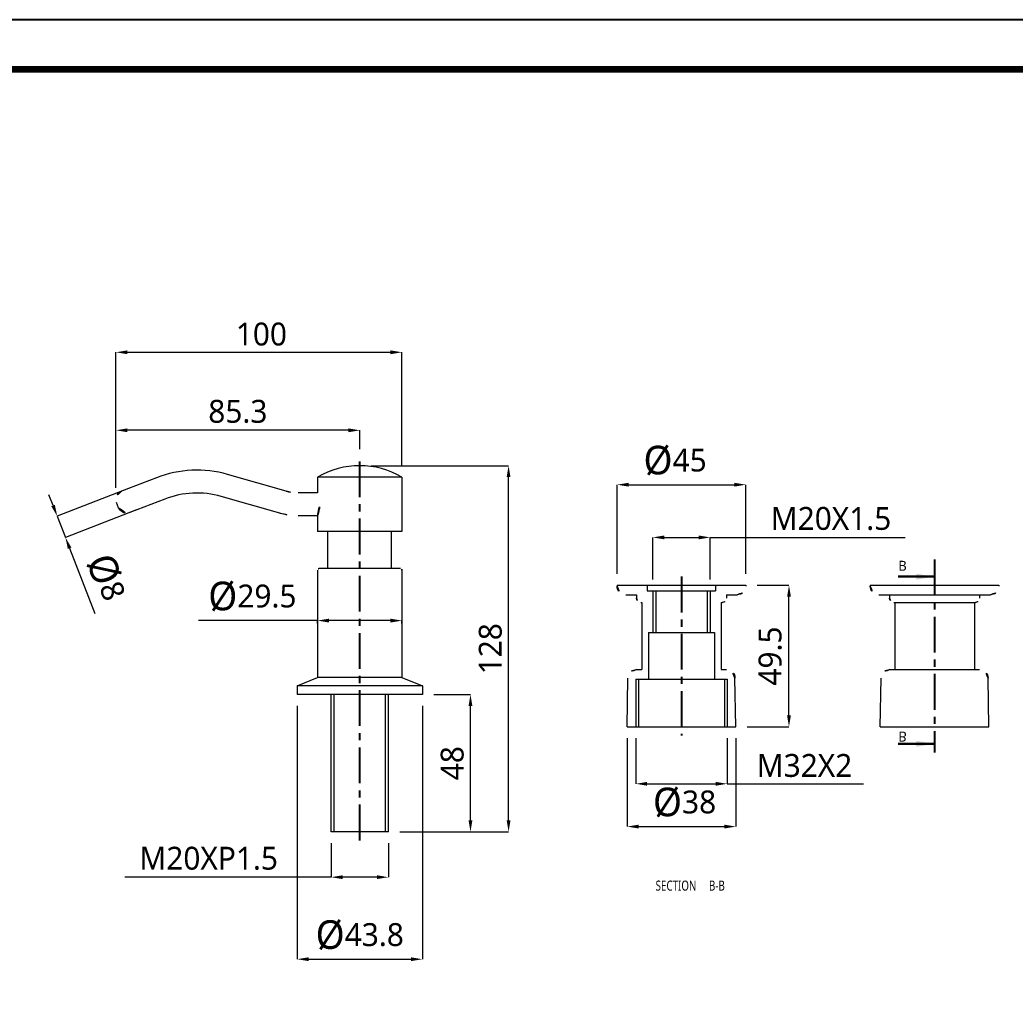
# Model space of a CAD drawing. Extents: x 16296660632 to 16296678045, y -37409619871 to -37409617205.
# Drawn here: x 16296677480.3 to 16296677828.3, y -37409617546.8 to -37409617205.2 of the extents above; entities that cross this region are included whole.
import ezdxf

# ---------------------------------------------------------------- set-up
doc = ezdxf.new("R2010")
doc.units = 0
doc.header["$LTSCALE"] = 10
doc.header["$MEASUREMENT"] = 0
doc.header["$PDMODE"] = 3
doc.header["$PDSIZE"] = -10
doc.linetypes.add('CENTER', pattern=[2, 1.25, -0.25, 0.25, -0.25])
doc.layers.get('0').update_dxf_attribs({"linetype": 'CONTINUOUS'})
doc.layers.get('DEFPOINTS').update_dxf_attribs({"linetype": 'CONTINUOUS'})
doc.layers.add('center line', color=1, linetype='CENTER')
doc.layers.add('Sheet Thic line', color=60, linetype='CONTINUOUS')
doc.styles.add('Daelim Dimension', font='')
doc.styles.add('SLDTEXTSTYLE0', font='', dxfattribs={"width": 0.75})
doc.styles.get('Daelim Dimension').set_extended_font_data('NanumGothic')
doc.styles.get('SLDTEXTSTYLE0').set_extended_font_data('NanumGothic')
doc.dimstyles.new('DEFAULT', dxfattribs={"dimscale": 2, "dimtxt": 2, "dimasz": 2, "dimexe": 0, "dimexo": 2, "dimgap": 1, "dimtad": 1, "dimdec": 1, "dimzin": 9, "dimdsep": 46, "dimtxsty": 'Daelim Dimension', "dimcen": 0.5, "dimclrd": 252, "dimclre": 252, "dimclrt": 3, "dimadec": 1, "dimazin": 0, "dimtfac": 1, "dimtdec": 1, "dimtix": 1, "dimtmove": 0, "dimatfit": 3, "dimfxl": 1, "dimtolj": 1, "dimtzin": 1, "dimlwd": 9, "dimlwe": 9, "dimarcsym": 0})

# ---------------------------------------------------------------- blocks, each defined once
blk = doc.blocks.new('*D3')
at = {"color": 5, "linetype": 'Continuous', "lineweight": 9, "transparency": 16777216}
for p, q in [((16296677695.64283, -37409617456.33942), (16296677695.64283, -37409617472.24968)), ((16296677727.64283, -37409617456.33942), (16296677727.64283, -37409617472.24968)), ((16296677699.64283, -37409617472.24968), (16296677723.64283, -37409617472.24968)), ((16296677727.64283, -37409617472.24968), (16296677775.31613, -37409617472.24968))]:
    blk.add_line(p, q, dxfattribs=at)
at = {"color": 5, "linetype": 'Continuous', "transparency": 16777216}
for points in [[(16296677699.64283, -37409617471.58302), (16296677699.64283, -37409617472.91634), (16296677695.64283, -37409617472.24968)], [(16296677723.64283, -37409617471.58302), (16296677723.64283, -37409617472.91634), (16296677727.64283, -37409617472.24968)]]:
    blk.add_solid(points, dxfattribs=at)
at = {"layer": 'DEFPOINTS', "color": 0, "linetype": 'Continuous', "transparency": 16777216}
for p in [(16296677695.64283, -37409617452.33942), (16296677727.64283, -37409617452.33942), (16296677727.64283, -37409617472.24968)]:
    blk.add_point(p, dxfattribs=at)
at = {"color": 7, "linetype": 'Continuous', "lineweight": 15, "transparency": 16777216, "insert": (16296677754.65518, -37409617465.88917), "char_height": 8, "attachment_point": 5, "style": 'Daelim Dimension'}
blk.add_mtext('\\A1;M32X2', dxfattribs=at)
blk = doc.blocks.new('*D4')
at = {"color": 5, "linetype": 'Continuous', "lineweight": 9, "transparency": 16777216}
for p, q in [((16296677701.64283, -37409617400.839417), (16296677701.64283, -37409617386.117981)), ((16296677705.64283, -37409617386.117981), (16296677717.64283, -37409617386.117981)), ((16296677721.64283, -37409617400.839417), (16296677721.64283, -37409617386.117981)), ((16296677721.64283, -37409617386.117981), (16296677789.906389, -37409617386.117981))]:
    blk.add_line(p, q, dxfattribs=at)
at = {"color": 5, "linetype": 'Continuous', "transparency": 16777216}
for points in [[(16296677705.64283, -37409617385.451317), (16296677705.64283, -37409617386.784653), (16296677701.64283, -37409617386.117981)], [(16296677717.64283, -37409617385.451317), (16296677717.64283, -37409617386.784653), (16296677721.64283, -37409617386.117981)]]:
    blk.add_solid(points, dxfattribs=at)
at = {"layer": 'DEFPOINTS', "color": 0, "linetype": 'Continuous', "transparency": 16777216}
for p in [(16296677721.64283, -37409617386.117981), (16296677701.64283, -37409617404.839417), (16296677721.64283, -37409617404.839417)]:
    blk.add_point(p, dxfattribs=at)
at = {"color": 7, "linetype": 'Continuous', "lineweight": 15, "transparency": 16777216, "insert": (16296677763.92355, -37409617379.557182), "char_height": 8, "attachment_point": 5, "style": 'Daelim Dimension'}
blk.add_mtext('\\A1;M20X1.5', dxfattribs=at)
blk = doc.blocks.new('SW_NOTE_2')
at = {"color": 0, "linetype": 'Continuous', "lineweight": 0, "char_height": 3.5, "attachment_point": 2, "style": 'SLDTEXTSTYLE0'}
for s, insert in [('SECTION', (9.57, 4.51)), ('B-B', (23.87, 4.51))]:
    blk.add_mtext(s, dxfattribs=dict(at, insert=insert))
blk = doc.blocks.new('*D5')
at = {"layer": 'DEFPOINTS', "color": 0, "transparency": 16777216}
for p in [(16296677734.14283, -37409617367.686783), (16296677689.14283, -37409617402.839417), (16296677734.14283, -37409617402.839417)]:
    blk.add_point(p, dxfattribs=at)
at = {"layer": 'Sheet Thic line', "color": 5, "lineweight": 9, "transparency": 16777216}
for p, q in [((16296677689.14283, -37409617398.839417), (16296677689.14283, -37409617367.686783)), ((16296677693.14283, -37409617367.686783), (16296677730.14283, -37409617367.686783)), ((16296677734.14283, -37409617398.839417), (16296677734.14283, -37409617367.686783))]:
    blk.add_line(p, q, dxfattribs=at)
at = {"layer": 'Sheet Thic line', "color": 5, "transparency": 16777216}
for points in [[(16296677693.14283, -37409617367.020119), (16296677693.14283, -37409617368.353447), (16296677689.14283, -37409617367.686783)], [(16296677730.14283, -37409617367.020119), (16296677730.14283, -37409617368.353447), (16296677734.14283, -37409617367.686783)]]:
    blk.add_solid(points, dxfattribs=at)
at = {"layer": 'Sheet Thic line', "color": 7, "transparency": 16777216, "insert": (16296677709.41633, -37409617359.299088), "char_height": 8, "attachment_point": 5, "style": 'Daelim Dimension'}
blk.add_mtext('\\A1;{\\H1.25x;\\C0;Ø}45', dxfattribs=at)
blk = doc.blocks.new('*D6')
at = {"layer": 'DEFPOINTS', "color": 0, "transparency": 16777216}
for p in [(16296677692.64283, -37409617452.33942), (16296677730.64283, -37409617452.33942), (16296677730.64283, -37409617487.19894)]:
    blk.add_point(p, dxfattribs=at)
at = {"layer": 'Sheet Thic line', "color": 5, "lineweight": 9, "transparency": 16777216}
for p, q in [((16296677692.64283, -37409617456.33942), (16296677692.64283, -37409617487.19894)), ((16296677730.64283, -37409617456.33942), (16296677730.64283, -37409617487.19894)), ((16296677696.64283, -37409617487.19894), (16296677726.64283, -37409617487.19894))]:
    blk.add_line(p, q, dxfattribs=at)
at = {"layer": 'Sheet Thic line', "color": 5, "transparency": 16777216}
for points in [[(16296677696.64283, -37409617486.53227), (16296677696.64283, -37409617487.8656), (16296677692.64283, -37409617487.19894)], [(16296677726.64283, -37409617486.53227), (16296677726.64283, -37409617487.8656), (16296677730.64283, -37409617487.19894)]]:
    blk.add_solid(points, dxfattribs=at)
at = {"layer": 'Sheet Thic line', "color": 7, "transparency": 16777216, "insert": (16296677712.72595, -37409617478.81124), "char_height": 8, "attachment_point": 5, "style": 'Daelim Dimension'}
blk.add_mtext('\\A1;{\\H1.25x;\\C0;Ø}38', dxfattribs=at)
blk = doc.blocks.new('*D7')
at = {"layer": 'DEFPOINTS', "color": 0, "transparency": 16777216}
for p in [(16296677734.14283, -37409617402.83942), (16296677749.24342, -37409617402.83942), (16296677730.64283, -37409617452.33942)]:
    blk.add_point(p, dxfattribs=at)
at = {"layer": 'Sheet Thic line', "color": 5, "lineweight": 9, "transparency": 16777216}
for p, q in [((16296677738.14283, -37409617402.83942), (16296677749.24342, -37409617402.83942)), ((16296677749.24342, -37409617448.33942), (16296677749.24342, -37409617406.83942)), ((16296677734.64283, -37409617452.33942), (16296677749.24342, -37409617452.33942))]:
    blk.add_line(p, q, dxfattribs=at)
at = {"layer": 'Sheet Thic line', "color": 5, "transparency": 16777216}
for points in [[(16296677748.57676, -37409617406.83942), (16296677749.91009, -37409617406.83942), (16296677749.24342, -37409617402.83942)], [(16296677748.57676, -37409617448.33942), (16296677749.91009, -37409617448.33942), (16296677749.24342, -37409617452.33942)]]:
    blk.add_solid(points, dxfattribs=at)
at = {"layer": 'Sheet Thic line', "color": 7, "transparency": 16777216, "insert": (16296677742.68263, -37409617427.58942), "char_height": 8, "attachment_point": 5, "rotation": 90, "style": 'Daelim Dimension'}
blk.add_mtext('\\A1;49.5', dxfattribs=at)
blk = doc.blocks.new('*D8')
at = {"layer": 'DEFPOINTS', "color": 0, "transparency": 16777216}
for p in [(16296677589.14, -37409617489.04), (16296677609.14, -37409617489.04), (16296677609.14, -37409617504.9)]:
    blk.add_point(p, dxfattribs=at)
at = {"layer": 'Sheet Thic line', "color": 5, "lineweight": 9, "transparency": 16777216}
for p, q in [((16296677589.14, -37409617493.04), (16296677589.14, -37409617504.9)), ((16296677609.14, -37409617493.04), (16296677609.14, -37409617504.9)), ((16296677589.14, -37409617504.9), (16296677517.02, -37409617504.9)), ((16296677605.14, -37409617504.9), (16296677593.14, -37409617504.9))]:
    blk.add_line(p, q, dxfattribs=at)
at = {"layer": 'Sheet Thic line', "color": 5, "transparency": 16777216}
for points in [[(16296677593.14, -37409617504.23), (16296677593.14, -37409617505.56), (16296677589.14, -37409617504.9)], [(16296677605.14, -37409617504.23), (16296677605.14, -37409617505.56), (16296677609.14, -37409617504.9)]]:
    blk.add_solid(points, dxfattribs=at)
at = {"layer": 'Sheet Thic line', "color": 7, "transparency": 16777216, "insert": (16296677546.3, -37409617498.34), "char_height": 8, "attachment_point": 5, "style": 'Daelim Dimension'}
blk.add_mtext('\\A1;M20XP1.5', dxfattribs=at)
blk = doc.blocks.new('*D9')
at = {"layer": 'DEFPOINTS', "color": 0, "transparency": 16777216}
for p in [(16296677577.2416, -37409617441.039421), (16296677621.041599, -37409617441.039421), (16296677621.041599, -37409617533.566933)]:
    blk.add_point(p, dxfattribs=at)
at = {"layer": 'Sheet Thic line', "color": 5, "lineweight": 9, "transparency": 16777216}
for p, q in [((16296677577.2416, -37409617445.039421), (16296677577.2416, -37409617533.566933)), ((16296677621.041599, -37409617445.039421), (16296677621.041599, -37409617533.566933)), ((16296677581.2416, -37409617533.566933), (16296677617.041599, -37409617533.566933))]:
    blk.add_line(p, q, dxfattribs=at)
at = {"layer": 'Sheet Thic line', "color": 5, "transparency": 16777216}
for points in [[(16296677581.2416, -37409617532.900269), (16296677581.2416, -37409617534.233597), (16296677577.2416, -37409617533.566933)], [(16296677617.041599, -37409617532.900269), (16296677617.041599, -37409617534.233597), (16296677621.041599, -37409617533.566933)]]:
    blk.add_solid(points, dxfattribs=at)
at = {"layer": 'Sheet Thic line', "color": 7, "transparency": 16777216, "insert": (16296677599.1416, -37409617525.179237), "char_height": 8, "attachment_point": 5, "style": 'Daelim Dimension'}
blk.add_mtext('\\A1;{\\H1.25x;\\C0;Ø}43.8', dxfattribs=at)
blk = doc.blocks.new('*D10')
at = {"layer": 'DEFPOINTS', "color": 0, "transparency": 16777216}
for p in [(16296677621.0416, -37409617441.03942), (16296677637.86237, -37409617441.03942), (16296677617.7398, -37409617489.03942)]:
    blk.add_point(p, dxfattribs=at)
at = {"layer": 'Sheet Thic line', "color": 5, "lineweight": 9, "transparency": 16777216}
for p, q in [((16296677625.0416, -37409617441.03942), (16296677637.86237, -37409617441.03942)), ((16296677637.86237, -37409617485.03942), (16296677637.86237, -37409617445.03942)), ((16296677621.7398, -37409617489.03942), (16296677637.86237, -37409617489.03942))]:
    blk.add_line(p, q, dxfattribs=at)
at = {"layer": 'Sheet Thic line', "color": 5, "transparency": 16777216}
for points in [[(16296677637.19571, -37409617445.03942), (16296677638.52904, -37409617445.03942), (16296677637.86237, -37409617441.03942)], [(16296677637.19571, -37409617485.03942), (16296677638.52904, -37409617485.03942), (16296677637.86237, -37409617489.03942)]]:
    blk.add_solid(points, dxfattribs=at)
at = {"layer": 'Sheet Thic line', "color": 7, "transparency": 16777216, "insert": (16296677631.50759, -37409617465.03942), "char_height": 8, "attachment_point": 5, "rotation": 90, "style": 'Daelim Dimension'}
blk.add_mtext('\\A1;48', dxfattribs=at)
blk = doc.blocks.new('*D13')
at = {"layer": 'DEFPOINTS', "color": 0, "transparency": 16777216}
for p in [(16296677613.8916, -37409617321.404007), (16296677613.8916, -37409617365.039421), (16296677513.8916, -37409617372.793167)]:
    blk.add_point(p, dxfattribs=at)
at = {"layer": 'Sheet Thic line', "color": 5, "lineweight": 9, "transparency": 16777216}
for p, q in [((16296677513.8916, -37409617368.793167), (16296677513.8916, -37409617321.404007)), ((16296677517.8916, -37409617321.404007), (16296677609.8916, -37409617321.404007)), ((16296677613.8916, -37409617361.039421), (16296677613.8916, -37409617321.404007))]:
    blk.add_line(p, q, dxfattribs=at)
at = {"layer": 'Sheet Thic line', "color": 5, "transparency": 16777216}
for points in [[(16296677517.8916, -37409617320.73735), (16296677517.8916, -37409617322.070679), (16296677513.8916, -37409617321.404007)], [(16296677609.8916, -37409617320.73735), (16296677609.8916, -37409617322.070679), (16296677613.8916, -37409617321.404007)]]:
    blk.add_solid(points, dxfattribs=at)
at = {"layer": 'Sheet Thic line', "color": 7, "transparency": 16777216, "insert": (16296677564.74662, -37409617315.077843), "char_height": 8, "attachment_point": 5, "style": 'Daelim Dimension'}
blk.add_mtext('\\A1;100', dxfattribs=at)
blk = doc.blocks.new('*D14')
at = {"layer": 'DEFPOINTS', "color": 0, "transparency": 16777216}
for p in [(16296677599.1416, -37409617361.03942), (16296677651.18394, -37409617361.03942), (16296677609.1416, -37409617489.03942)]:
    blk.add_point(p, dxfattribs=at)
at = {"layer": 'Sheet Thic line', "color": 5, "lineweight": 9, "transparency": 16777216}
for p, q in [((16296677603.1416, -37409617361.03942), (16296677651.18394, -37409617361.03942)), ((16296677651.18394, -37409617485.03942), (16296677651.18394, -37409617365.03942)), ((16296677613.1416, -37409617489.03942), (16296677651.18394, -37409617489.03942))]:
    blk.add_line(p, q, dxfattribs=at)
at = {"layer": 'Sheet Thic line', "color": 5, "transparency": 16777216}
for points in [[(16296677650.51727, -37409617365.03942), (16296677651.8506, -37409617365.03942), (16296677651.18394, -37409617361.03942)], [(16296677650.51727, -37409617485.03942), (16296677651.8506, -37409617485.03942), (16296677651.18394, -37409617489.03942)]]:
    blk.add_solid(points, dxfattribs=at)
at = {"layer": 'Sheet Thic line', "color": 7, "transparency": 16777216, "insert": (16296677644.82915, -37409617425.03942), "char_height": 8, "attachment_point": 5, "rotation": 90, "style": 'Daelim Dimension'}
blk.add_mtext('\\A1;128', dxfattribs=at)
blk = doc.blocks.new('*D15')
at = {"layer": 'DEFPOINTS', "color": 0, "transparency": 16777216}
for p in [(16296677613.8916, -37409617415.19812), (16296677584.3916, -37409617420.207893), (16296677613.8916, -37409617420.207893)]:
    blk.add_point(p, dxfattribs=at)
at = {"layer": 'Sheet Thic line', "color": 5, "lineweight": 9, "transparency": 16777216}
for p, q in [((16296677584.3916, -37409617415.19812), (16296677542.795031, -37409617415.19812)), ((16296677584.3916, -37409617416.207893), (16296677584.3916, -37409617415.19812)), ((16296677609.8916, -37409617415.19812), (16296677588.3916, -37409617415.19812)), ((16296677613.8916, -37409617416.207893), (16296677613.8916, -37409617415.19812))]:
    blk.add_line(p, q, dxfattribs=at)
at = {"layer": 'Sheet Thic line', "color": 5, "transparency": 16777216}
for points in [[(16296677588.3916, -37409617414.531464), (16296677588.3916, -37409617415.864777), (16296677584.3916, -37409617415.19812)], [(16296677609.8916, -37409617414.531464), (16296677609.8916, -37409617415.864777), (16296677613.8916, -37409617415.19812)]]:
    blk.add_solid(points, dxfattribs=at)
at = {"layer": 'Sheet Thic line', "color": 7, "transparency": 16777216, "insert": (16296677561.593309, -37409617406.810417), "char_height": 8, "attachment_point": 5, "style": 'Daelim Dimension'}
blk.add_mtext('\\A1;{\\H1.25x;\\C0;Ø}29.5', dxfattribs=at)
blk = doc.blocks.new('*D16')
at = {"layer": 'DEFPOINTS', "color": 0, "transparency": 16777216}
for p in [(16296677521.95178, -37409617367.614403), (16296677524.842979, -37409617375.073677), (16296677496.24011, -37409617386.160057)]:
    blk.add_point(p, dxfattribs=at)
at = {"layer": 'Sheet Thic line', "color": 5, "lineweight": 9, "transparency": 16777216}
for p, q in [((16296677518.222139, -37409617369.05999), (16296677493.348909, -37409617378.700783)), ((16296677491.903311, -37409617374.97113), (16296677490.45772, -37409617371.241493)), ((16296677521.11334, -37409617376.519279), (16296677496.24011, -37409617386.160057)), ((16296677493.348909, -37409617378.700783), (16296677496.24011, -37409617386.160057)), ((16296677497.685711, -37409617389.889709), (16296677506.54336, -37409617412.742447))]:
    blk.add_line(p, q, dxfattribs=at)
at = {"layer": 'Sheet Thic line', "color": 5, "transparency": 16777216}
for points in [[(16296677492.52492, -37409617374.730186), (16296677491.28171, -37409617375.212059), (16296677493.348909, -37409617378.700783)], [(16296677498.30732, -37409617389.648773), (16296677497.0641, -37409617390.130638), (16296677496.24011, -37409617386.160057)]]:
    blk.add_solid(points, dxfattribs=at)
at = {"layer": 'Sheet Thic line', "color": 7, "transparency": 16777216, "insert": (16296677510.65811, -37409617400.14959), "char_height": 8, "attachment_point": 5, "rotation": 291.18617447, "style": 'Daelim Dimension'}
blk.add_mtext('\\A1;{\\H1.25x;\\C0;Ø}8', dxfattribs=at)
blk = doc.blocks.new('*D17')
at = {"layer": 'DEFPOINTS', "color": 0, "transparency": 16777216}
for p in [(16296677513.8916, -37409617348.672981), (16296677599.1416, -37409617359.299057), (16296677513.8916, -37409617372.793167)]:
    blk.add_point(p, dxfattribs=at)
at = {"layer": 'Sheet Thic line', "color": 5, "lineweight": 9, "transparency": 16777216}
for p, q in [((16296677513.8916, -37409617368.793167), (16296677513.8916, -37409617348.672981)), ((16296677595.1416, -37409617348.672981), (16296677517.8916, -37409617348.672981)), ((16296677599.1416, -37409617355.299057), (16296677599.1416, -37409617348.672981))]:
    blk.add_line(p, q, dxfattribs=at)
at = {"layer": 'Sheet Thic line', "color": 5, "transparency": 16777216}
for points in [[(16296677517.8916, -37409617348.006317), (16296677517.8916, -37409617349.339653), (16296677513.8916, -37409617348.672981)], [(16296677595.1416, -37409617348.006317), (16296677595.1416, -37409617349.339653), (16296677599.1416, -37409617348.672981)]]:
    blk.add_solid(points, dxfattribs=at)
at = {"layer": 'Sheet Thic line', "color": 7, "transparency": 16777216, "insert": (16296677556.5166, -37409617342.112183), "char_height": 8, "attachment_point": 5, "style": 'Daelim Dimension'}
blk.add_mtext('\\A1;85.3', dxfattribs=at)

msp = doc.modelspace()

# ---------------------------------------------------------------- hatches: boundary and pattern name
at = {"layer": 'Sheet Thic line'}
h = msp.add_hatch(dxfattribs=at)
h.set_pattern_fill('ANSI31', color=256)
h.set_pattern_definition([(45, (16296675580.9474, -37409617685.763), (-2.245064, 2.245064), [])])
h.paths.add_polyline_path([(16296677701.64283, -37409617404.839417), (16296677699.692829, -37409617404.839417), (16296677699.692829, -37409617402.839417), (16296677689.14283, -37409617402.839417), (16296677689.14283, -37409617403.13942, 0.4142135624), (16296677692.14283, -37409617406.13942), (16296677695.89283, -37409617406.13942), (16296677695.89283, -37409617407.339417, 0.4142135624), (16296677697.39283, -37409617408.839417), (16296677697.74283, -37409617408.839417), (16296677697.74283, -37409617432.339417), (16296677695.940029, -37409617432.339417, 0.4091108014), (16296677692.940479, -37409617435.287064), (16296677692.64283, -37409617452.339417), (16296677695.64283, -37409617452.339417), (16296677695.64283, -37409617435.63942), (16296677700.14283, -37409617435.63942), (16296677700.14283, -37409617419.339417), (16296677701.64283, -37409617419.339417)])
h.paths.add_polyline_path([(16296677725.54283, -37409617408.839417), (16296677725.89283, -37409617408.839417, 0.4142135624), (16296677727.39283, -37409617407.339417), (16296677727.39283, -37409617406.13942), (16296677731.14283, -37409617406.13942, 0.4142135624), (16296677734.14283, -37409617403.13942), (16296677734.14283, -37409617402.839417), (16296677723.592831, -37409617402.839417), (16296677723.592831, -37409617404.839417), (16296677721.64283, -37409617404.839417), (16296677721.64283, -37409617419.339417), (16296677723.14283, -37409617419.339417), (16296677723.14283, -37409617435.63942), (16296677727.64283, -37409617435.63942), (16296677727.64283, -37409617452.339417), (16296677730.64283, -37409617452.339417), (16296677730.345181, -37409617435.287064, 0.4091108014), (16296677727.34564, -37409617432.339417), (16296677725.54283, -37409617432.339417)])
h.paths.add_polyline_path([(16296677721.64283, -37409617404.839417), (16296677720.64283, -37409617404.839417), (16296677720.64283, -37409617419.339417), (16296677721.64283, -37409617419.339417)])
h.paths.add_polyline_path([(16296677702.64283, -37409617404.839417), (16296677701.64283, -37409617404.839417), (16296677701.64283, -37409617419.339417), (16296677702.64283, -37409617419.339417)])
h.paths.add_polyline_path([(16296677696.64283, -37409617435.63942), (16296677695.64283, -37409617435.63942), (16296677695.64283, -37409617452.339417), (16296677696.64283, -37409617452.339417)], flags=17)
h.paths.add_polyline_path([(16296677727.64283, -37409617435.63942), (16296677726.64283, -37409617435.63942), (16296677726.64283, -37409617452.339417), (16296677727.64283, -37409617452.339417)], flags=17)

# ---------------------------------------------------------------- linework, layer by layer
at = {"color": 7, "linetype": 'Continuous', "lineweight": 15}
for p, q in [((16296677528.09617, -37409617365.232841), (16296677515.8074, -37409617369.995934)), ((16296677573.43182, -37409617369.96228), (16296677552.904881, -37409617364.097443)), ((16296677584.3916, -37409617365.039421), (16296677584.3916, -37409617370.539421)), ((16296677613.8916, -37409617365.039421), (16296677584.3916, -37409617365.039421)), ((16296677613.8916, -37409617365.039421), (16296677613.8916, -37409617384.039421)), ((16296677530.98737, -37409617372.692131), (16296677518.698601, -37409617377.455223)), ((16296677571.234051, -37409617377.654472), (16296677550.707109, -37409617371.789627)), ((16296677584.3916, -37409617370.539421), (16296677577.552641, -37409617370.539421)), ((16296677514.81716, -37409617375.742188), (16296677514.09436, -37409617373.877373)), ((16296677584.3916, -37409617378.539421), (16296677577.552641, -37409617378.539421)), ((16296677584.3916, -37409617378.539421), (16296677584.3916, -37409617384.039421)), ((16296677613.8916, -37409617384.039421), (16296677584.3916, -37409617384.039421)), ((16296677587.9916, -37409617397.039421), (16296677587.9916, -37409617384.039421)), ((16296677610.291599, -37409617397.039421), (16296677610.291599, -37409617384.039421)), ((16296677584.3916, -37409617397.539421), (16296677584.3916, -37409617435.039421)), ((16296677613.3916, -37409617397.039421), (16296677584.8916, -37409617397.039421)), ((16296677613.8916, -37409617397.539421), (16296677613.8916, -37409617435.039421)), ((16296677689.14283, -37409617402.839417), (16296677734.14283, -37409617402.839417)), ((16296677689.14283, -37409617402.839417), (16296677689.14283, -37409617403.13942)), ((16296677699.692829, -37409617402.839417), (16296677699.692829, -37409617404.839417)), ((16296677723.592831, -37409617402.839417), (16296677723.592831, -37409617404.839417)), ((16296677734.14283, -37409617402.839417), (16296677734.14283, -37409617403.13942)), ((16296677777.66367, -37409617402.839417), (16296677822.66367, -37409617402.839417)), ((16296677777.66367, -37409617402.839417), (16296677777.66367, -37409617403.13942)), ((16296677822.66367, -37409617402.839417), (16296677822.66367, -37409617403.13942)), ((16296677692.14283, -37409617406.13942), (16296677695.89283, -37409617406.13942)), ((16296677695.89283, -37409617406.13942), (16296677695.89283, -37409617407.339417)), ((16296677699.692829, -37409617404.839417), (16296677723.592831, -37409617404.839417)), ((16296677702.64283, -37409617404.839417), (16296677702.64283, -37409617419.339417)), ((16296677720.64283, -37409617404.839417), (16296677720.64283, -37409617419.339417)), ((16296677727.39283, -37409617406.13942), (16296677731.14283, -37409617406.13942)), ((16296677727.39283, -37409617406.13942), (16296677727.39283, -37409617407.339417)), ((16296677780.66367, -37409617406.13942), (16296677819.66367, -37409617406.13942)), ((16296677784.41367, -37409617406.13942), (16296677784.41367, -37409617407.339417)), ((16296677815.91367, -37409617406.13942), (16296677815.91367, -37409617407.339417)), ((16296677697.39283, -37409617408.839417), (16296677697.74283, -37409617408.839417)), ((16296677697.74283, -37409617408.839417), (16296677697.74283, -37409617432.339417)), ((16296677725.54283, -37409617408.839417), (16296677725.89283, -37409617408.839417)), ((16296677725.54283, -37409617408.839417), (16296677725.54283, -37409617432.339417)), ((16296677785.91367, -37409617408.839417), (16296677814.41367, -37409617408.839417)), ((16296677786.26367, -37409617408.839417), (16296677786.26367, -37409617432.339417)), ((16296677814.063669, -37409617408.839417), (16296677814.063669, -37409617432.339417)), ((16296677700.14283, -37409617419.339417), (16296677723.14283, -37409617419.339417)), ((16296677700.14283, -37409617419.339417), (16296677700.14283, -37409617435.63942)), ((16296677723.14283, -37409617419.339417), (16296677723.14283, -37409617435.63942)), ((16296677695.940029, -37409617432.339417), (16296677697.74283, -37409617432.339417)), ((16296677725.54283, -37409617432.339417), (16296677727.34564, -37409617432.339417)), ((16296677784.460859, -37409617432.339417), (16296677815.86648, -37409617432.339417)), ((16296677577.2416, -37409617438.039421), (16296677584.3916, -37409617435.039421)), ((16296677613.8916, -37409617435.039421), (16296677584.3916, -37409617435.039421)), ((16296677613.8916, -37409617435.039421), (16296677621.041599, -37409617438.039421)), ((16296677692.64283, -37409617452.339417), (16296677692.940479, -37409617435.287064)), ((16296677695.64283, -37409617435.63942), (16296677727.64283, -37409617435.63942)), ((16296677696.64283, -37409617435.63942), (16296677696.64283, -37409617452.339417)), ((16296677726.64283, -37409617435.63942), (16296677726.64283, -37409617452.339417)), ((16296677730.64283, -37409617452.339417), (16296677730.345181, -37409617435.287064)), ((16296677781.16367, -37409617452.339417), (16296677781.461321, -37409617435.287064)), ((16296677819.16367, -37409617452.339417), (16296677818.86602, -37409617435.287064)), ((16296677621.041599, -37409617438.039421), (16296677577.2416, -37409617438.039421)), ((16296677577.2416, -37409617438.039421), (16296677577.2416, -37409617441.039421)), ((16296677621.041599, -37409617438.039421), (16296677621.041599, -37409617441.039421)), ((16296677621.041599, -37409617441.039421), (16296677577.2416, -37409617441.039421)), ((16296677589.1416, -37409617489.039421), (16296677589.1416, -37409617441.039421)), ((16296677609.1416, -37409617489.039421), (16296677609.1416, -37409617441.039421)), ((16296677692.64283, -37409617452.339417), (16296677730.64283, -37409617452.339417)), ((16296677781.16367, -37409617452.339417), (16296677819.16367, -37409617452.339417)), ((16296677609.1416, -37409617489.039421), (16296677589.1416, -37409617489.039421))]:
    msp.add_line(p, q, dxfattribs=at)
at = {"color": 7, "linetype": 'Continuous', "lineweight": 30}
for p, q in [((16296677787.463671, -37409617399.839417), (16296677800.16367, -37409617399.839417)), ((16296677787.463671, -37409617458.273643), (16296677800.16367, -37409617458.273643))]:
    msp.add_line(p, q, dxfattribs=at)
at = {"color": 3, "linetype": 'Continuous', "lineweight": 15}
for p, q in [((16296677701.64283, -37409617404.839417), (16296677701.64283, -37409617419.339417)), ((16296677721.64283, -37409617404.839417), (16296677721.64283, -37409617419.339417)), ((16296677695.64283, -37409617435.63942), (16296677695.64283, -37409617452.339417)), ((16296677727.64283, -37409617435.63942), (16296677727.64283, -37409617452.339417)), ((16296677590.1416, -37409617489.039421), (16296677590.1416, -37409617441.039421)), ((16296677608.1416, -37409617489.039421), (16296677608.1416, -37409617441.039421))]:
    msp.add_line(p, q, dxfattribs=at)
at = {"ltscale": 0.5}
msp.add_lwpolyline([(16296677029.53594, -37409617949.330544), (16296678045.09594, -37409617949.330544), (16296678045.09594, -37409617205.210548), (16296677029.53594, -37409617205.210548)], close=True, dxfattribs=at)
at = {"color": 5, "linetype": 'ByBlock', "lineweight": 200, "const_width": 2.34}
msp.add_lwpolyline([(16296677045.86632, -37409617917.467987), (16296678028.666321, -37409617917.467987), (16296678028.666321, -37409617222.487984), (16296677045.86632, -37409617222.487984)], close=True, dxfattribs=at)
at = {"color": 7, "linetype": 'Continuous', "lineweight": 15}
for centre, radius, start, end in [((16296677542.19076, -37409617401.59687), 39, 74.05461911, 111.18612352), ((16296677599.1416, -37409617390.234734), 29.195313, 59.65413796, 120.34586204), ((16296677516.8916, -37409617372.793167), 3, 111.18612352, 201.18602162), ((16296677542.19076, -37409617401.59687), 31, 74.05461911, 111.18612352), ((16296677577.552641, -37409617355.539421), 15, 254.05461911, 270), ((16296677572.75741, -37409617374.539421), 12.302614, 341.02627861, 18.97372139), ((16296677517.614401, -37409617374.65799), 3, 201.18602162, 291.18612352), ((16296677577.552641, -37409617355.539421), 23, 254.05461911, 270), ((16296677584.8916, -37409617397.539421), 0.5, 90, 180), ((16296677613.3916, -37409617397.539421), 0.5, 0, 90), ((16296677692.14283, -37409617403.13942), 3, 180, 270), ((16296677731.14283, -37409617403.13942), 3, 270, 0), ((16296677780.66367, -37409617403.13942), 3, 180, 270), ((16296677819.66367, -37409617403.13942), 3, 270, 0), ((16296677697.39283, -37409617407.339417), 1.5, 180, 270), ((16296677725.89283, -37409617407.339417), 1.5, 270, 0), ((16296677785.91367, -37409617407.339417), 1.5, 180, 270), ((16296677814.41367, -37409617407.339417), 1.5, 270, 0), ((16296677695.940029, -37409617435.339417), 3, 90, 178.99979072), ((16296677727.34564, -37409617435.339417), 3, 1.00020928, 90), ((16296677784.460859, -37409617435.339417), 3, 90, 178.99979072), ((16296677815.86648, -37409617435.339417), 3, 1.00020928, 90)]:
    msp.add_arc(centre, radius, start, end, dxfattribs=at)
at = {"color": 7, "linetype": 'Continuous', "lineweight": 30}
for points in [[(16296677800.16367, -37409617399.839417), (16296677793.813669, -37409617398.823418), (16296677793.813669, -37409617400.855423)], [(16296677800.16367, -37409617458.273643), (16296677793.813669, -37409617459.289642), (16296677793.813669, -37409617457.257637)]]:
    msp.add_solid(points, dxfattribs=at)
at = {"layer": 'center line'}
for p, q in [((16296677599.1416, -37409617492.039421), (16296677599.1416, -37409617358.039421)), ((16296677800.16367, -37409617393.839417), (16296677800.16367, -37409617461.339417)), ((16296677711.64283, -37409617399.839417), (16296677711.64283, -37409617455.339417))]:
    msp.add_line(p, q, dxfattribs=at)

# ---------------------------------------------------------------- block references
at = {"color": 7, "linetype": 'Continuous', "lineweight": 0}
msp.add_blockref('SW_NOTE_2', (16296677700.16354, -37409617510.599693), dxfattribs=at)

# ---------------------------------------------------------------- texts
at = {"color": 7, "linetype": 'Continuous', "insert": (16296677787.463671, -37409617394.279388), "char_height": 3.5, "attachment_point": 1, "style": 'Daelim Dimension'}
msp.add_mtext('B', dxfattribs=at)
at = {"color": 7, "linetype": 'Continuous', "extrusion": (0, 0, -1), "insert": (16296677787.463671, -37409617457.513809), "char_height": 3.5, "attachment_point": 1, "text_direction": (1, 0, 0), "style": 'Daelim Dimension'}
msp.add_mtext('B', dxfattribs=at)

# ---------------------------------------------------------------- dimensions: what is measured, and where the dimension line sits
at = {"color": 7, "linetype": 'Continuous', "lineweight": 15}
for base, p1, p2, text, picture, middle in [((16296677721.64283, -37409617386.117981), (16296677701.64283, -37409617404.839417), (16296677721.64283, -37409617404.839417), 'M<>X1.5', '*D4', (16296677763.92355, -37409617386.117981)), ((16296677727.64283, -37409617472.24968), (16296677695.64283, -37409617452.339417), (16296677727.64283, -37409617452.339417), 'M<>X2', '*D3', (16296677754.65518, -37409617472.24968))]:
    dim = msp.add_linear_dim(base=base, p1=p1, p2=p2, text=text, dimstyle='DEFAULT', override={"dimtxt": 4, "dimclrd": 5, "dimclre": 5, "dimclrt": 7}, dxfattribs=at)
    dim.commit()
    dim.dimension.update_dxf_attribs({"geometry": picture, "text_midpoint": middle, "dimtype": 160})
at = {"layer": 'Sheet Thic line'}
dim = msp.add_linear_dim(base=(16296677613.8916, -37409617321.404007), p1=(16296677513.8916, -37409617372.793167), p2=(16296677613.8916, -37409617365.039421), dimstyle='DEFAULT', override={"dimtxt": 4, "dimclrd": 5, "dimclre": 5, "dimclrt": 7}, dxfattribs=at)
dim.commit()
dim.dimension.update_dxf_attribs({"geometry": '*D13', "text_midpoint": (16296677564.74662, -37409617321.404007), "dimtype": 160})
dim = msp.add_linear_dim(base=(16296677513.8915996552, -37409617348.6729812622), p1=(16296677599.1415996552, -37409617359.2990570068), p2=(16296677513.8915996552, -37409617372.7931671143), dimstyle='DEFAULT', override={"dimtxt": 4, "dimclrd": 5, "dimclre": 5, "dimclrt": 7}, dxfattribs=at)
dim.commit()
dim.dimension.update_dxf_attribs({"geometry": '*D17', "text_midpoint": (16296677556.5165996552, -37409617342.1121826172)})
for base, p1, p2, text, picture, middle in [((16296677734.14283, -37409617367.686783), (16296677689.14283, -37409617402.839417), (16296677734.14283, -37409617402.839417), '{\\H1.25x;\\C0;Ø}<>', '*D5', (16296677709.41633, -37409617367.686783)), ((16296677613.8916, -37409617415.19812), (16296677584.3916, -37409617420.207893), (16296677613.8916, -37409617420.207893), '{\\H1.25x;\\C0;Ø}<>', '*D15', (16296677561.593309, -37409617415.19812)), ((16296677621.041599, -37409617533.566933), (16296677577.2416, -37409617441.039421), (16296677621.041599, -37409617441.039421), '{\\H1.25x;\\C0;Ø}<>', '*D9', (16296677599.1416, -37409617533.566933)), ((16296677730.64283, -37409617487.198936), (16296677692.64283, -37409617452.339417), (16296677730.64283, -37409617452.339417), '{\\H1.25x;\\C0;Ø}<>', '*D6', (16296677712.72595, -37409617487.198936)), ((16296677609.1416, -37409617504.896317), (16296677589.1416, -37409617489.039421), (16296677609.1416, -37409617489.039421), 'M<>XP1.5', '*D8', (16296677546.303869, -37409617504.896317))]:
    dim = msp.add_linear_dim(base=base, p1=p1, p2=p2, text=text, dimstyle='DEFAULT', override={"dimtxt": 4, "dimclrd": 5, "dimclre": 5, "dimclrt": 7}, dxfattribs=at)
    dim.commit()
    dim.dimension.update_dxf_attribs({"geometry": picture, "text_midpoint": middle, "dimtype": 160})
for base, p1, p2, picture, middle in [((16296677651.183941, -37409617361.039421), (16296677609.1416, -37409617489.039421), (16296677599.1416, -37409617361.039421), '*D14', (16296677644.829149, -37409617425.039421)), ((16296677749.24342, -37409617402.839417), (16296677730.64283, -37409617452.339417), (16296677734.14283, -37409617402.839417), '*D7', (16296677742.682631, -37409617427.589417)), ((16296677637.86237, -37409617441.039421), (16296677617.739799, -37409617489.039421), (16296677621.041599, -37409617441.039421), '*D10', (16296677631.507589, -37409617465.039421))]:
    dim = msp.add_linear_dim(base=base, p1=p1, p2=p2, angle=90, dimstyle='DEFAULT', override={"dimtxt": 4, "dimclrd": 5, "dimclre": 5, "dimclrt": 7}, dxfattribs=at)
    dim.commit()
    dim.dimension.update_dxf_attribs({"geometry": picture, "text_midpoint": middle})
dim = msp.add_linear_dim(base=(16296677496.24011, -37409617386.160057), p1=(16296677521.95178, -37409617367.614388), p2=(16296677524.842979, -37409617375.073677), angle=291.1861872, text='{\\H1.25x;\\C0;Ø}<>', dimstyle='DEFAULT', override={"dimtxt": 4, "dimclrd": 5, "dimclre": 5, "dimclrt": 7}, dxfattribs=at)
dim.commit()
dim.dimension.update_dxf_attribs({"geometry": '*D16', "text_midpoint": (16296677502.83733, -37409617403.180901), "dimtype": 161})

doc.saveas('drawing.dxf')
